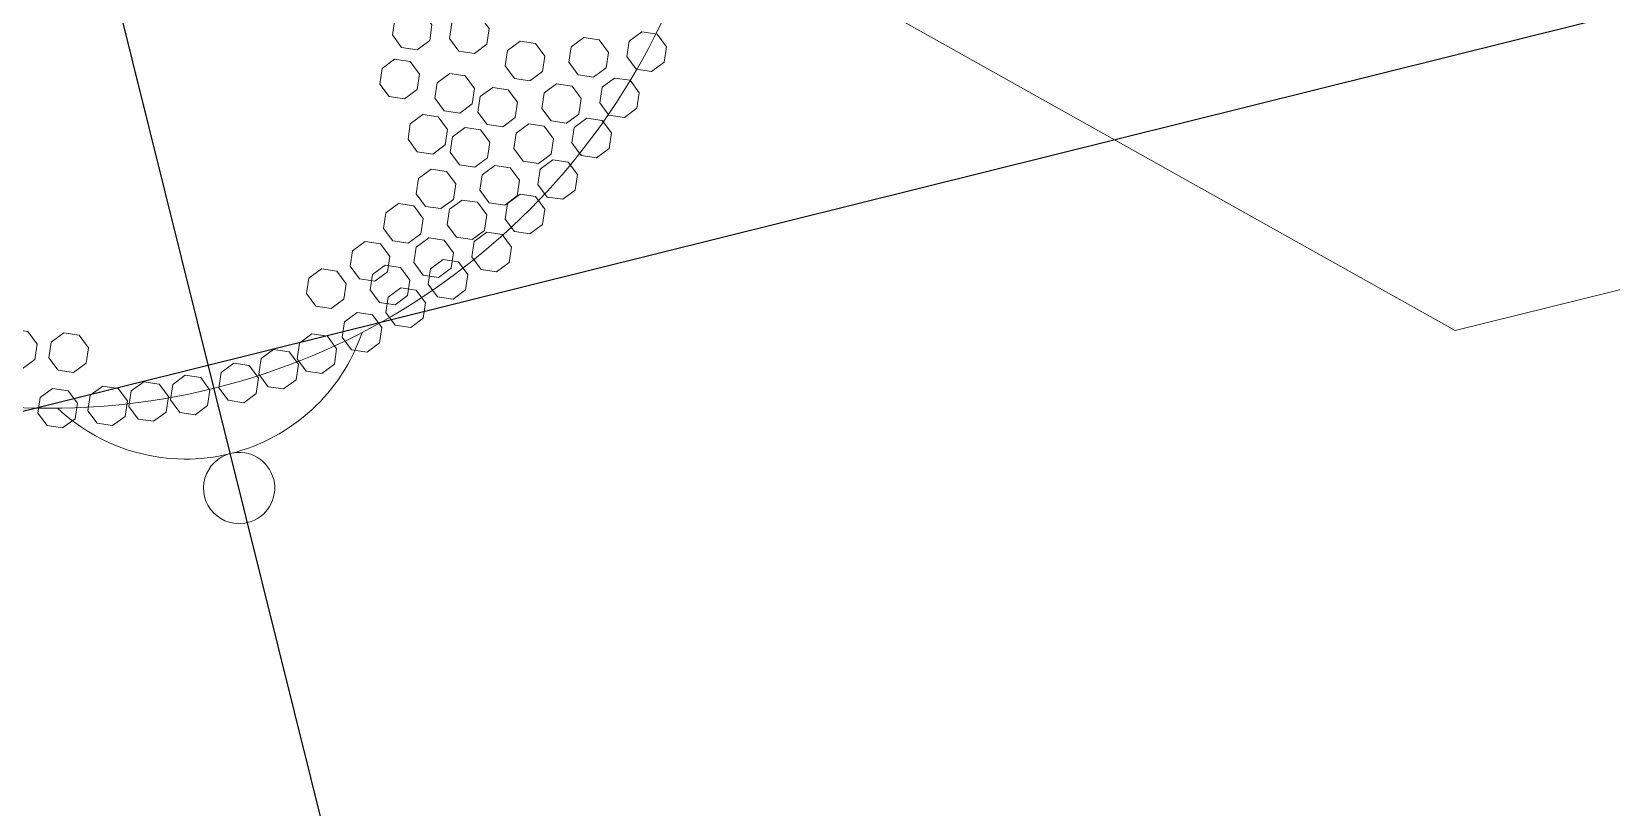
# Model space of a CAD drawing. Header units: inches. Extents: x 252212 to 296477, y 417293 to 492071.
# Drawn here: x 268501 to 269121, y 474451 to 474755 of the extents above; entities that cross this region are included whole.
import ezdxf

# ---------------------------------------------------------------- set-up
doc = ezdxf.new("R2010")
doc.units = ezdxf.units.IN
doc.header["$MEASUREMENT"] = 0
doc.layers.add('0 toilet wall finishing', color=8, linetype='Continuous')
doc.layers.add('ELECTRICAL', color=10, linetype='Continuous')
doc.layers.add('Glass', color=4, linetype='Continuous', lineweight=0)
doc.layers.add('ID-NOTES', color=3, linetype='Continuous', lineweight=0)
doc.styles.add('ZZ-Dim All', font='romans.shx', dxfattribs={"width": 0.8})
doc.dimstyles.new('DIM 0200', dxfattribs={"dimscale": 200, "dimtxt": 1, "dimasz": 0.8, "dimexe": 0.5, "dimexo": 1, "dimgap": 0.4, "dimtad": 1, "dimdec": 0, "dimrnd": 10, "dimdsep": 46, "dimtxsty": 'ZZ-Dim All', "dimblk1": 'ARCHTICK', "dimblk2": 'ARCHTICK', "dimsah": 1, "dimcen": 1, "dimdle": 0.5, "dimclrd": 256, "dimclre": 256, "dimclrt": 256, "dimadec": 0, "dimazin": 2, "dimtfac": 1, "dimtdec": 0, "dimtix": 1, "dimtmove": 2, "dimatfit": 2, "dimfxl": 1, "dimfxlon": 1, "dimtolj": 1, "dimtzin": 0, "dimlwd": -1, "dimlwe": -1, "dimarcsym": 0})

# ---------------------------------------------------------------- blocks, each defined once
blk = doc.blocks.new('crystal ch 21')
at = {"layer": 'Glass', "color": 193, "lineweight": 0}
for points in [[(38557.64, 39209.19), (38563.3, 39206.84), (38565.64, 39201.19), (38563.3, 39195.53), (38557.64, 39193.19), (38551.98, 39195.53), (38549.64, 39201.19), (38551.98, 39206.84)], [(38536.21, 39202.38), (38541.86, 39200.04), (38544.21, 39194.38), (38541.86, 39188.72), (38536.21, 39186.38), (38530.55, 39188.72), (38528.21, 39194.38), (38530.55, 39200.04)], [(38567.11, 39191.66), (38572.77, 39189.32), (38575.11, 39183.66), (38572.77, 39178), (38567.11, 39175.66), (38561.46, 39178), (38559.11, 39183.66), (38561.46, 39189.32)], [(38493.07, 39182.05), (38498.73, 39179.71), (38501.07, 39174.05), (38498.73, 39168.4), (38493.07, 39166.05), (38487.41, 39168.4), (38485.07, 39174.05), (38487.41, 39179.71)], [(38517.67, 39186.7), (38523.32, 39184.36), (38525.67, 39178.7), (38523.32, 39173.05), (38517.67, 39170.7), (38512.01, 39173.05), (38509.67, 39178.7), (38512.01, 39184.36)], [(38470.47, 39178.73), (38476.13, 39176.39), (38478.47, 39170.73), (38476.13, 39165.08), (38470.47, 39162.73), (38464.82, 39165.08), (38462.47, 39170.73), (38464.82, 39176.39)], [(38547.44, 39181.01), (38553.1, 39178.67), (38555.44, 39173.01), (38553.1, 39167.35), (38547.44, 39165.01), (38541.79, 39167.35), (38539.44, 39173.01), (38541.79, 39178.67)], [(38532.38, 39171.69), (38538.03, 39169.34), (38540.38, 39163.69), (38538.03, 39158.03), (38532.38, 39155.69), (38526.72, 39158.03), (38524.38, 39163.69), (38526.72, 39169.34)], [(38485.18, 39163.72), (38490.84, 39161.38), (38493.18, 39155.72), (38490.84, 39150.06), (38485.18, 39147.72), (38479.53, 39150.06), (38477.18, 39155.72), (38479.53, 39161.38)], [(38507.78, 39167.04), (38513.44, 39164.7), (38515.78, 39159.04), (38513.44, 39153.38), (38507.78, 39151.04), (38502.13, 39153.38), (38499.78, 39159.04), (38502.13, 39164.7)], [(38561.58, 39167.97), (38567.24, 39165.63), (38569.58, 39159.97), (38567.24, 39154.32), (38561.58, 39151.97), (38555.93, 39154.32), (38553.58, 39159.97), (38555.93, 39165.63)], [(38546.77, 39159.07), (38552.43, 39156.72), (38554.77, 39151.07), (38552.43, 39145.41), (38546.77, 39143.07), (38541.11, 39145.41), (38538.77, 39151.07), (38541.11, 39156.72)], [(38499.58, 39151.1), (38505.24, 39148.76), (38507.58, 39143.1), (38505.24, 39137.44), (38499.58, 39135.1), (38493.92, 39137.44), (38491.58, 39143.1), (38493.92, 39148.76)], [(38522.18, 39154.42), (38527.83, 39152.08), (38530.18, 39146.42), (38527.83, 39140.76), (38522.18, 39138.42), (38516.52, 39140.76), (38514.18, 39146.42), (38516.52, 39152.08)], [(38563.6, 39146.44), (38569.26, 39144.09), (38571.6, 39138.44), (38569.26, 39132.78), (38563.6, 39130.44), (38557.94, 39132.78), (38555.6, 39138.44), (38557.94, 39144.09)], [(38516.41, 39138.47), (38522.06, 39136.12), (38524.41, 39130.47), (38522.06, 39124.81), (38516.41, 39122.47), (38510.75, 39124.81), (38508.41, 39130.47), (38510.75, 39136.12)], [(38539.01, 39141.79), (38544.66, 39139.45), (38547.01, 39133.79), (38544.66, 39128.13), (38539.01, 39125.79), (38533.35, 39128.13), (38531.01, 39133.79), (38533.35, 39139.45)], [(38579.33, 39136.38), (38584.98, 39134.04), (38587.33, 39128.38), (38584.98, 39122.72), (38579.33, 39120.38), (38573.67, 39122.72), (38571.33, 39128.38), (38573.67, 39134.04)], [(38532.13, 39128.41), (38537.79, 39126.07), (38540.13, 39120.41), (38537.79, 39114.75), (38532.13, 39112.41), (38526.48, 39114.75), (38524.13, 39120.41), (38526.48, 39126.07)], [(38554.73, 39131.73), (38560.39, 39129.39), (38562.73, 39123.73), (38560.39, 39118.07), (38554.73, 39115.73), (38549.08, 39118.07), (38546.73, 39123.73), (38549.08, 39129.39)], [(38571.01, 39120.49), (38576.67, 39118.14), (38579.01, 39112.49), (38576.67, 39106.83), (38571.01, 39104.49), (38565.36, 39106.83), (38563.01, 39112.49), (38565.36, 39118.14)], [(38595.61, 39125.14), (38601.26, 39122.79), (38603.61, 39117.14), (38601.26, 39111.48), (38595.61, 39109.14), (38589.95, 39111.48), (38587.61, 39117.14), (38589.95, 39122.79)], [(38738.11, 39125.14), (38732.45, 39122.79), (38730.11, 39117.14), (38732.45, 39111.48), (38738.11, 39109.14), (38743.76, 39111.48), (38746.11, 39117.14), (38743.76, 39122.79)], [(38548.41, 39117.17), (38554.07, 39114.82), (38556.41, 39109.17), (38554.07, 39103.51), (38548.41, 39101.17), (38542.76, 39103.51), (38540.41, 39109.17), (38542.76, 39114.82)], [(38590.19, 39114.21), (38595.85, 39111.87), (38598.19, 39106.21), (38595.85, 39100.56), (38590.19, 39098.21), (38584.53, 39100.56), (38582.19, 39106.21), (38584.53, 39111.87)], [(38614.78, 39118.86), (38620.44, 39116.52), (38622.78, 39110.86), (38620.44, 39105.2), (38614.78, 39102.86), (38609.13, 39105.2), (38606.78, 39110.86), (38609.13, 39116.52)], [(38718.93, 39118.86), (38713.27, 39116.52), (38710.93, 39110.86), (38713.27, 39105.2), (38718.93, 39102.86), (38724.59, 39105.2), (38726.93, 39110.86), (38724.59, 39116.52)], [(38567.59, 39110.89), (38573.25, 39108.55), (38575.59, 39102.89), (38573.25, 39097.24), (38567.59, 39094.89), (38561.93, 39097.24), (38559.59, 39102.89), (38561.93, 39108.55)], [(38586.37, 39104.11), (38592.03, 39101.77), (38594.37, 39096.11), (38592.03, 39090.45), (38586.37, 39088.11), (38580.71, 39090.45), (38578.37, 39096.11), (38580.71, 39101.77)], [(38605.33, 39098.83), (38610.98, 39096.49), (38613.33, 39090.83), (38610.98, 39085.17), (38605.33, 39082.83), (38599.67, 39085.17), (38597.33, 39090.83), (38599.67, 39096.49)], [(38624.58, 39094.98), (38630.24, 39092.64), (38632.58, 39086.98), (38630.24, 39081.32), (38624.58, 39078.98), (38618.92, 39081.32), (38616.58, 39086.98), (38618.92, 39092.64)], [(38709.13, 39094.98), (38703.48, 39092.64), (38701.13, 39086.98), (38703.48, 39081.32), (38709.13, 39078.98), (38714.79, 39081.32), (38717.13, 39086.98), (38714.79, 39092.64)], [(38728.39, 39098.83), (38722.73, 39096.49), (38720.39, 39090.83), (38722.73, 39085.17), (38728.39, 39082.83), (38734.04, 39085.17), (38736.39, 39090.83), (38734.04, 39096.49)], [(38640.6, 39092.74), (38646.25, 39090.4), (38648.6, 39084.74), (38646.25, 39079.08), (38640.6, 39076.74), (38634.94, 39079.08), (38632.6, 39084.74), (38634.94, 39090.4)], [(38657.04, 39091.3), (38662.69, 39088.96), (38665.04, 39083.3), (38662.69, 39077.65), (38657.04, 39075.3), (38651.38, 39077.65), (38649.04, 39083.3), (38651.38, 39088.96)], [(38676.68, 39091.3), (38671.02, 39088.96), (38668.68, 39083.3), (38671.02, 39077.65), (38676.68, 39075.3), (38682.33, 39077.65), (38684.68, 39083.3), (38682.33, 39088.96)], [(38693.12, 39092.74), (38687.46, 39090.4), (38685.12, 39084.74), (38687.46, 39079.08), (38693.12, 39076.74), (38698.77, 39079.08), (38701.12, 39084.74), (38698.77, 39090.4)]]:
    blk.add_lwpolyline(points, close=True, dxfattribs=at)
for centre, radius, start, end in [((38666.86, 39348.43), 264.85, 201.27032, 270), ((38666.86, 39348.43), 264.85, 270, 338.72968), ((38666.86, 39130.27), 73.08, 212.65687, 270), ((38666.86, 39130.27), 73.08, 270, 327.34313), ((38666.86, 39043.23), 13.96, 90, 270), ((38666.86, 39043.23), 13.96, 270, 90)]:
    blk.add_arc(centre, radius, start, end, dxfattribs=at)
blk = doc.blocks.new('_ARCHTICK')
at = {"color": 0, "linetype": 'ByBlock', "const_width": 0.15}
blk.add_lwpolyline([(-0.5, -0.5), (0.5, 0.5)], dxfattribs=at)

msp = doc.modelspace()

# ---------------------------------------------------------------- linework, layer by layer
at = {"layer": '0 toilet wall finishing', "ltscale": 0.1}
for p, q in [((268434.28, 475171.25, 0), (269110.31, 472454.09, 0)), ((270205.55, 475031.39, 0), (266935.22, 474217.74, 0))]:
    msp.add_line(p, q, dxfattribs=at)

# ---------------------------------------------------------------- block references
at = {"layer": 'ELECTRICAL', "xscale": -1, "rotation": 13.97142328298434}
msp.add_blockref('crystal ch 21', (315531.95, 446023.9, 0), dxfattribs=at)

# ---------------------------------------------------------------- leaders
at = {"layer": 'ID-NOTES'}
msp.add_leader([(268745.03, 474814.23, 0), (269059.28, 474638.18, 0), (271133.36, 475154.21, 0)], dimstyle='DIM 0200', override={"dimasz": 0.2, "dimtad": 0, "dimclrd": 8}, dxfattribs=at)

doc.saveas('drawing.dxf')
